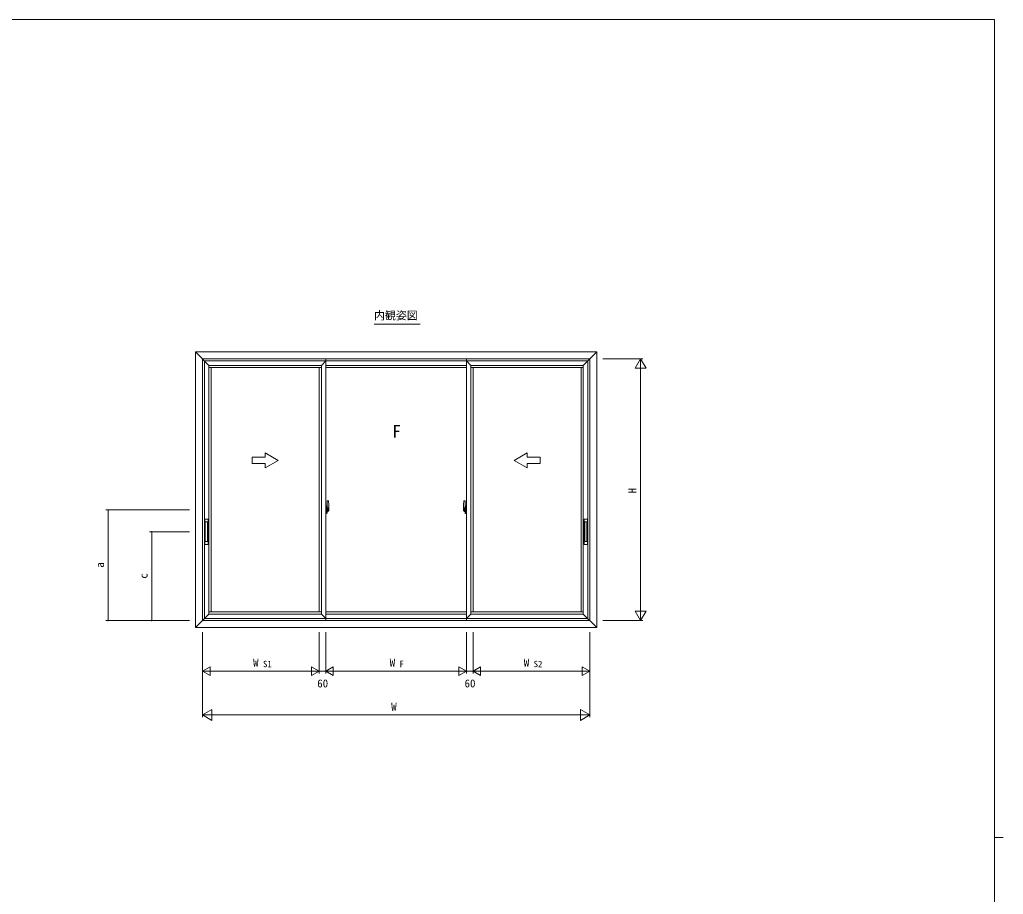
# Model space of a CAD drawing. Units: millimetres, scale not verified. Extents: x -594 to 539, y -420 to 386.
# Drawn here: x 63.3 to 514, y -19 to 382 of the extents above; entities that cross this region are included whole.
import ezdxf
from ezdxf.enums import TextEntityAlignment as Align

# ---------------------------------------------------------------- set-up
doc = ezdxf.new("R2010")
doc.units = ezdxf.units.MM
doc.header["$LTSCALE"] = 2
doc.linetypes.add('CHAIN2', pattern=[12, 9, -1, 1, -1])
for name, color, linetype, lineweight in [('0-1_YKK_ZWAK', 7, 'Continuous', 9), ('0-3_YKK_12', 2, 'Continuous', 9), ('0-4_YKK_D', 6, 'Continuous', 9), ('0-5_YKK_A1', 4, 'Continuous', 9)]:
    doc.layers.add(name, color=color, linetype=linetype, lineweight=lineweight)
doc.layers.add('0-2_USER1', color=7, linetype='Continuous')
doc.styles.add('ＭＳ ゴシック', font='')
doc.styles.get('ＭＳ ゴシック').set_extended_font_data('MS Gothic')

msp = doc.modelspace()

# ---------------------------------------------------------------- linework, layer by layer
at = {"layer": '0-1_YKK_ZWAK'}
for p, q in [((510, 382), (-590, 382)), ((510, 382), (510, -368)), ((510, 7), (514, 7))]:
    msp.add_line(p, q, dxfattribs=at)
at = {"layer": '0-3_YKK_12'}
msp.add_line((225.69, 242.33), (246.81, 242.33), dxfattribs=at)
at = {"layer": '0-4_YKK_D'}
for p, q in [((330.545, 226.512), (348.81, 226.512)), ((347.81, 226.512), (345.31, 222.182)), ((347.81, 226.512), (350.31, 222.182)), ((347.81, 226.512), (347.81, 217.852)), ((345.31, 222.182), (350.31, 222.182)), ((347.81, 111.512), (347.81, 221.512)), ((141.075, 157.227), (102.81, 157.227)), ((103.81, 106.512), (103.81, 157.227)), ((141.075, 147.227), (122.81, 147.227)), ((123.81, 147.227), (123.81, 106.512)), ((347.81, 106.512), (347.81, 115.172)), ((347.81, 106.512), (345.31, 110.842)), ((350.31, 110.842), (345.31, 110.842)), ((347.81, 106.512), (350.31, 110.842)), ((141.075, 106.512), (102.81, 106.512)), ((141.075, 106.512), (122.81, 106.512)), ((330.545, 106.512), (348.81, 106.512)), ((147.06, 101.227), (147.06, 82.262)), ((147.06, 101.227), (147.06, 62.262)), ((200.56, 101.227), (200.56, 82.262)), ((200.56, 101.227), (200.56, 82.262)), ((203.56, 101.227), (203.56, 82.262)), ((203.56, 101.227), (203.56, 82.262)), ((268.06, 101.227), (268.06, 82.262)), ((268.06, 101.227), (268.06, 82.262)), ((271.06, 101.227), (271.06, 82.262)), ((271.06, 101.227), (271.06, 82.262)), ((324.56, 101.227), (324.56, 82.262)), ((324.56, 101.227), (324.56, 62.262)), ((147.06, 83.262), (150.524, 85.262)), ((147.06, 83.262), (150.524, 81.262)), ((147.06, 83.262), (153.988, 83.262)), ((150.524, 81.262), (150.524, 85.262)), ((151.06, 83.262), (196.56, 83.262)), ((200.56, 83.262), (193.632, 83.262)), ((200.56, 83.262), (197.096, 85.262)), ((197.096, 85.262), (197.096, 81.262)), ((200.56, 83.262), (197.096, 81.262)), ((200.56, 83.262), (203.56, 83.262)), ((203.56, 83.262), (207.024, 85.262)), ((203.56, 83.262), (207.024, 81.262)), ((203.56, 83.262), (210.489, 83.262)), ((207.024, 81.262), (207.024, 85.262)), ((207.56, 83.262), (264.06, 83.262)), ((268.06, 83.262), (261.132, 83.262)), ((268.06, 83.262), (264.596, 85.262)), ((264.596, 85.262), (264.596, 81.262)), ((268.06, 83.262), (264.596, 81.262)), ((271.06, 83.262), (268.06, 83.262)), ((271.06, 83.262), (274.524, 85.262)), ((271.06, 83.262), (274.524, 81.262)), ((271.06, 83.262), (277.989, 83.262)), ((274.524, 81.262), (274.524, 85.262)), ((320.56, 83.262), (275.06, 83.262)), ((324.56, 83.262), (317.632, 83.262)), ((324.56, 83.262), (321.096, 85.262)), ((321.096, 85.262), (321.096, 81.262)), ((324.56, 83.262), (321.096, 81.262)), ((147.06, 63.262), (151.39, 65.762)), ((147.06, 63.262), (151.39, 60.762)), ((147.06, 63.262), (155.721, 63.262)), ((151.39, 60.762), (151.39, 65.762)), ((152.06, 63.262), (319.56, 63.262)), ((324.56, 63.262), (315.9, 63.262)), ((324.56, 63.262), (320.23, 65.762)), ((320.23, 65.762), (320.23, 60.762)), ((324.56, 63.262), (320.23, 60.762))]:
    msp.add_line(p, q, dxfattribs=at)
for centre, start, end in [((103.81, 157.227), 90, 270), ((103.81, 157.227), 270, 90), ((123.81, 147.227), 90, 270), ((123.81, 147.227), 270, 90), ((103.81, 106.512), 90, 270), ((103.81, 106.512), 270, 90), ((123.81, 106.512), 90, 270), ((123.81, 106.512), 270, 90)]:
    msp.add_arc(centre, 0.106, start, end, dxfattribs=at)
at = {"layer": '0-5_YKK_A1'}
for p, q in [((150.06, 223.512), (143.81, 229.762)), ((143.81, 229.762), (235.81, 229.762)), ((143.81, 103.262), (143.81, 229.762)), ((147.06, 106.512), (147.06, 226.512)), ((147.06, 226.512), (235.81, 226.512)), ((148.06, 107.512), (148.06, 225.512)), ((148.06, 225.512), (235.81, 225.512)), ((201.56, 223.512), (203.56, 225.512)), ((203.56, 106.512), (203.56, 226.512)), ((324.56, 226.512), (235.81, 226.512)), ((323.56, 225.512), (235.81, 225.512)), ((268.06, 106.512), (268.06, 226.512)), ((270.06, 223.512), (268.06, 225.512)), ((321.56, 223.512), (327.81, 229.762)), ((323.56, 107.512), (323.56, 225.512)), ((324.56, 106.512), (324.56, 226.512)), ((150.06, 222.512), (201.56, 222.512)), ((151.06, 110.512), (151.06, 222.512)), ((200.56, 110.512), (200.56, 222.512)), ((203.56, 223.512), (268.06, 223.512)), ((203.56, 222.512), (235.81, 222.512)), ((268.06, 222.512), (235.81, 222.512)), ((270.06, 223.512), (270.06, 109.512)), ((321.56, 222.512), (270.06, 222.512)), ((271.06, 110.512), (271.06, 222.512)), ((320.56, 110.512), (320.56, 222.512)), ((181.81, 179.957), (175.81, 183.421)), ((175.81, 181.457), (175.81, 183.421)), ((289.81, 179.957), (295.81, 183.421)), ((295.81, 181.457), (295.81, 183.421)), ((181.81, 179.957), (175.81, 176.493)), ((175.81, 176.493), (175.81, 178.457)), ((289.81, 179.957), (295.81, 176.493)), ((295.81, 176.493), (295.81, 178.457)), ((200.56, 163.512), (200.56, 159.512)), ((271.06, 163.512), (271.06, 159.512)), ((203.985, 159.137), (203.56, 159.152)), ((203.56, 159.152), (203.56, 155.652)), ((203.575, 157.761), (203.575, 156.693)), ((203.575, 157.761), (203.575, 157.756)), ((203.59, 157.776), (204.051, 157.76)), ((203.695, 157.892), (203.695, 157.822)), ((203.72, 157.917), (203.88, 157.917)), ((203.88, 157.797), (203.72, 157.797)), ((203.905, 157.892), (203.905, 157.822)), ((203.985, 159.137), (203.985, 158.152)), ((203.985, 159.107), (203.985, 158.152)), ((204.01, 159.107), (203.985, 159.107)), ((203.985, 158.152), (204.111, 158.148)), ((203.985, 158.152), (204.11, 158.152)), ((204.01, 159.132), (204.01, 158.177)), ((204.01, 159.132), (204.085, 159.132)), ((204.01, 158.177), (204.135, 158.177)), ((204.11, 158.152), (204.11, 158.177)), ((204.135, 159.082), (204.135, 158.177)), ((204.135, 157.81), (204.135, 158.123)), ((204.236, 157.975), (204.135, 157.977)), ((204.26, 161.376), (204.26, 158.117)), ((204.26, 158.157), (204.26, 157.598)), ((204.26, 158.117), (204.275, 158.117)), ((204.26, 157.598), (204.26, 157.95)), ((204.26, 157.659), (204.26, 157.894)), ((204.275, 158.117), (204.275, 157.82)), ((204.275, 157.82), (204.45, 157.82)), ((204.72, 161.386), (204.286, 161.401)), ((204.335, 157.992), (204.335, 158.042)), ((204.335, 157.82), (204.335, 157.598)), ((204.373, 158.269), (204.76, 158.269)), ((204.735, 158.197), (204.373, 158.197)), ((204.45, 157.82), (204.45, 157.002)), ((204.735, 157.217), (204.735, 158.197)), ((204.76, 157.21), (204.76, 158.269)), ((204.96, 159.132), (204.96, 156.915)), ((266.66, 159.132), (266.66, 156.915)), ((267.248, 158.269), (266.86, 158.269)), ((266.86, 157.21), (266.86, 158.269)), ((266.885, 158.197), (267.248, 158.197)), ((266.885, 157.217), (266.885, 158.197)), ((266.901, 161.386), (267.334, 161.401)), ((267.17, 157.82), (267.17, 157.002)), ((267.345, 157.82), (267.17, 157.82)), ((267.285, 157.992), (267.285, 158.042)), ((267.285, 157.82), (267.285, 157.598)), ((267.345, 158.117), (267.345, 157.82)), ((267.36, 158.117), (267.345, 158.117)), ((267.36, 161.376), (267.36, 158.117)), ((267.36, 158.157), (267.36, 157.598)), ((267.36, 157.598), (267.36, 157.95)), ((267.36, 157.659), (267.36, 157.894)), ((267.385, 157.975), (267.485, 157.977)), ((267.485, 159.082), (267.485, 158.177)), ((267.61, 158.177), (267.485, 158.177)), ((267.485, 157.81), (267.485, 158.123)), ((267.635, 158.152), (267.509, 158.148)), ((267.51, 158.152), (267.51, 158.177)), ((267.635, 158.152), (267.51, 158.152)), ((267.61, 159.132), (267.535, 159.132)), ((268.03, 157.776), (267.57, 157.76)), ((267.61, 159.132), (267.61, 158.177)), ((267.61, 159.107), (267.635, 159.107)), ((267.635, 159.137), (268.06, 159.152)), ((267.635, 159.137), (267.635, 158.152)), ((267.635, 159.107), (267.635, 158.152)), ((267.715, 157.892), (267.715, 157.822)), ((267.9, 157.917), (267.74, 157.917)), ((267.74, 157.797), (267.9, 157.797)), ((267.925, 157.892), (267.925, 157.822)), ((268.045, 157.761), (268.045, 156.693)), ((268.045, 157.761), (268.045, 157.756)), ((268.06, 159.152), (268.06, 155.652)), ((203.56, 157.54), (203.575, 157.54)), ((203.56, 157.214), (203.575, 157.214)), ((204.051, 156.694), (203.59, 156.678)), ((203.61, 156.802), (203.61, 156.745)), ((203.635, 156.827), (203.985, 156.827)), ((203.985, 156.72), (203.635, 156.72)), ((203.985, 156.652), (204.111, 156.656)), ((203.985, 155.697), (203.985, 156.652)), ((203.985, 156.652), (204.11, 156.652)), ((204.01, 155.697), (203.985, 155.697)), ((204.01, 156.802), (204.01, 156.745)), ((204.01, 155.672), (204.01, 156.627)), ((204.01, 156.627), (204.135, 156.627)), ((204.01, 155.672), (204.085, 155.672)), ((204.075, 157.735), (204.075, 156.719)), ((204.087, 157.736), (204.087, 157.068)), ((204.11, 156.652), (204.11, 156.627)), ((204.135, 156.681), (204.135, 156.994)), ((204.135, 156.827), (204.236, 156.829)), ((204.135, 155.722), (204.135, 156.627)), ((204.165, 157.375), (204.335, 157.375)), ((204.26, 157.701), (204.335, 157.701)), ((204.26, 156.854), (204.26, 157.375)), ((204.26, 157.375), (204.26, 156.576)), ((204.335, 157.374), (204.335, 157.375)), ((204.335, 157.374), (204.335, 156.576)), ((204.435, 157.374), (204.335, 157.374)), ((204.335, 157.3), (204.335, 157.374)), ((204.435, 157.3), (204.335, 157.3)), ((204.335, 157.254), (204.335, 157.3)), ((204.435, 157.254), (204.335, 157.254)), ((204.335, 157.061), (204.335, 157.254)), ((204.335, 157.231), (204.335, 156.961)), ((204.435, 157.061), (204.335, 157.061)), ((204.335, 157.006), (204.335, 157.061)), ((204.435, 157.006), (204.335, 157.006)), ((204.335, 157.002), (204.335, 157.006)), ((204.335, 157.002), (204.335, 156.871)), ((204.335, 156.961), (204.347, 156.961)), ((204.335, 156.871), (204.335, 156.859)), ((204.335, 156.859), (204.335, 156.807)), ((204.535, 156.539), (204.373, 156.539)), ((204.373, 156.464), (204.56, 156.464)), ((204.67, 156.766), (204.382, 156.766)), ((204.435, 157.375), (204.435, 157.572)), ((204.435, 157.488), (204.45, 157.488)), ((204.435, 157.374), (204.435, 157.375)), ((204.435, 157.3), (204.435, 157.374)), ((204.435, 157.254), (204.435, 157.3)), ((204.435, 157.061), (204.435, 157.254)), ((204.435, 157.006), (204.435, 157.061)), ((204.435, 157.002), (204.435, 157.006)), ((204.67, 156.912), (204.435, 156.912)), ((204.45, 157.036), (204.49, 157.036)), ((204.49, 157.036), (204.49, 157.002)), ((204.49, 157.03), (204.705, 157.03)), ((204.56, 156.514), (204.56, 156.464)), ((204.67, 156.961), (204.705, 156.961)), ((204.67, 156.782), (204.67, 156.912)), ((204.67, 156.766), (204.67, 156.782)), ((204.705, 157.03), (204.705, 156.858)), ((204.912, 156.865), (204.705, 156.858)), ((204.759, 157.16), (204.76, 157.207)), ((204.76, 157.207), (204.76, 157.21)), ((204.76, 157.17), (204.76, 157.207)), ((266.709, 156.865), (266.915, 156.858)), ((266.86, 157.207), (266.86, 157.21)), ((266.861, 157.16), (266.86, 157.207)), ((266.861, 157.17), (266.86, 157.207)), ((266.915, 157.03), (266.915, 156.858)), ((267.13, 157.03), (266.915, 157.03)), ((266.95, 156.961), (266.915, 156.961)), ((266.95, 156.912), (267.185, 156.912)), ((266.95, 156.782), (266.95, 156.912)), ((266.95, 156.766), (266.95, 156.782)), ((266.95, 156.766), (267.239, 156.766)), ((267.06, 156.514), (267.06, 156.464)), ((267.248, 156.464), (267.06, 156.464)), ((267.085, 156.539), (267.248, 156.539)), ((267.13, 157.036), (267.13, 157.002)), ((267.17, 157.036), (267.13, 157.036)), ((267.185, 157.488), (267.17, 157.488)), ((267.185, 157.375), (267.185, 157.572)), ((267.185, 157.374), (267.185, 157.375)), ((267.185, 157.374), (267.285, 157.374)), ((267.185, 157.3), (267.185, 157.374)), ((267.185, 157.3), (267.285, 157.3)), ((267.185, 157.254), (267.185, 157.3)), ((267.185, 157.254), (267.285, 157.254)), ((267.185, 157.061), (267.185, 157.254)), ((267.185, 157.061), (267.285, 157.061)), ((267.185, 157.006), (267.185, 157.061)), ((267.185, 157.006), (267.285, 157.006)), ((267.185, 157.002), (267.185, 157.006)), ((267.285, 156.961), (267.273, 156.961)), ((267.36, 157.701), (267.285, 157.701)), ((267.455, 157.375), (267.285, 157.375)), ((267.285, 157.374), (267.285, 157.375)), ((267.285, 157.374), (267.285, 156.576)), ((267.285, 157.3), (267.285, 157.374)), ((267.285, 157.254), (267.285, 157.3)), ((267.285, 157.061), (267.285, 157.254)), ((267.285, 157.231), (267.285, 156.961)), ((267.285, 157.006), (267.285, 157.061)), ((267.285, 157.002), (267.285, 157.006)), ((267.285, 157.002), (267.285, 156.871)), ((267.285, 156.871), (267.285, 156.859)), ((267.285, 156.859), (267.285, 156.807)), ((267.36, 156.854), (267.36, 157.375)), ((267.36, 157.375), (267.36, 156.576)), ((267.485, 156.827), (267.385, 156.829)), ((267.485, 156.681), (267.485, 156.994)), ((267.485, 155.722), (267.485, 156.627)), ((267.61, 156.627), (267.485, 156.627)), ((267.635, 156.652), (267.509, 156.656)), ((267.51, 156.652), (267.51, 156.627)), ((267.635, 156.652), (267.51, 156.652)), ((267.534, 157.736), (267.534, 157.068)), ((267.61, 155.672), (267.535, 155.672)), ((267.545, 157.735), (267.545, 156.719)), ((267.57, 156.694), (268.03, 156.678)), ((267.61, 156.802), (267.61, 156.745)), ((267.61, 155.672), (267.61, 156.627)), ((267.61, 155.697), (267.635, 155.697)), ((267.985, 156.827), (267.635, 156.827)), ((267.635, 156.72), (267.985, 156.72)), ((267.635, 155.697), (267.635, 156.652)), ((268.01, 156.802), (268.01, 156.745)), ((268.06, 157.54), (268.045, 157.54)), ((268.06, 157.214), (268.045, 157.214)), ((148.16, 152.952), (148.16, 141.502)), ((149.56, 153.052), (148.26, 153.052)), ((148.385, 151.627), (148.385, 142.827)), ((149.335, 151.727), (148.485, 151.727)), ((149.435, 151.627), (149.435, 142.827)), ((149.66, 141.502), (149.66, 152.952)), ((321.96, 141.502), (321.96, 152.952)), ((322.06, 153.052), (323.36, 153.052)), ((322.185, 151.627), (322.185, 142.827)), ((322.285, 151.727), (323.135, 151.727)), ((323.235, 151.627), (323.235, 142.827)), ((323.46, 152.952), (323.46, 141.502)), ((148.26, 141.402), (149.56, 141.402)), ((149.335, 142.727), (148.485, 142.727)), ((323.36, 141.402), (322.06, 141.402)), ((322.285, 142.727), (323.135, 142.727)), ((150.06, 109.512), (143.81, 103.262)), ((150.06, 110.512), (201.56, 110.512)), ((201.56, 109.512), (203.56, 107.512)), ((203.56, 110.512), (235.81, 110.512)), ((268.06, 109.512), (203.56, 109.512)), ((268.06, 110.512), (235.81, 110.512)), ((270.06, 109.512), (268.06, 107.512)), ((321.56, 110.512), (270.06, 110.512)), ((321.56, 109.512), (327.81, 103.262)), ((147.06, 106.512), (235.81, 106.512)), ((148.06, 107.512), (235.81, 107.512)), ((323.56, 107.512), (235.81, 107.512)), ((324.56, 106.512), (235.81, 106.512)), ((143.81, 103.262), (235.81, 103.262)), ((327.81, 103.262), (235.81, 103.262))]:
    msp.add_line(p, q, dxfattribs=at)
at = {"layer": '0-5_YKK_A1', "linetype": 'CHAIN2'}
for p, q in [((203.396, 157.227), (205.15, 157.227)), ((268.225, 157.227), (266.471, 157.227))]:
    msp.add_line(p, q, dxfattribs=at)
at = {"layer": '0-5_YKK_A1'}
for points in [[(327.81, 103.262), (327.81, 229.762), (235.81, 229.762)], [(270.06, 109.512), (321.56, 109.512), (321.56, 223.512), (270.06, 223.512)], [(175.81, 181.457), (169.81, 181.457), (169.81, 178.457), (175.81, 178.457)], [(295.81, 181.457), (301.81, 181.457), (301.81, 178.457), (295.81, 178.457)], [(203.575, 157.761), (203.577, 157.769), (203.583, 157.774), (203.591, 157.776)], [(204.074, 157.744), (204.075, 157.74), (204.075, 157.735)], [(204.087, 157.736), (204.088, 157.736), (204.096, 157.738), (204.106, 157.743), (204.118, 157.756), (204.131, 157.782), (204.135, 157.81)], [(204.335, 158.159), (204.335, 157.82), (204.335, 157.598)], [(267.285, 158.159), (267.285, 157.82), (267.285, 157.598)], [(267.534, 157.736), (267.533, 157.736), (267.525, 157.738), (267.515, 157.743), (267.503, 157.756), (267.49, 157.782), (267.485, 157.81)], [(267.547, 157.744), (267.546, 157.74), (267.545, 157.735)], [(268.045, 157.761), (268.043, 157.769), (268.038, 157.774), (268.03, 157.776)], [(203.985, 156.652), (203.985, 155.667), (203.56, 155.652)], [(203.591, 156.678), (203.583, 156.68), (203.577, 156.685), (203.575, 156.693)], [(204.075, 156.719), (204.075, 156.714), (204.074, 156.71)], [(204.135, 156.994), (204.135, 157.003), (204.128, 157.031), (204.121, 157.044), (204.111, 157.056), (204.103, 157.063), (204.093, 157.067), (204.087, 157.068)], [(204.335, 157.598), (204.165, 157.598), (204.165, 157.4)], [(204.335, 157.4), (204.165, 157.4), (204.165, 157.375)], [(204.335, 157.598), (204.406, 157.59), (204.435, 157.572)], [(204.335, 157.4), (204.406, 157.392), (204.435, 157.375)], [(204.67, 156.912), (204.67, 157.002), (204.435, 157.002), (204.335, 157.002)], [(204.339, 156.791), (204.336, 156.799), (204.335, 156.807)], [(204.339, 156.791), (204.342, 156.785), (204.346, 156.78), (204.357, 156.772), (204.372, 156.767), (204.389, 156.767), (204.4, 156.769), (204.412, 156.772), (204.435, 156.782), (204.435, 156.782)], [(204.56, 156.464), (204.582, 156.494), (204.593, 156.511)], [(266.95, 156.912), (266.95, 157.002), (267.185, 157.002), (267.285, 157.002)], [(267.06, 156.464), (267.038, 156.494), (267.028, 156.511)], [(267.285, 157.598), (267.215, 157.59), (267.185, 157.572)], [(267.285, 157.4), (267.215, 157.392), (267.185, 157.375)], [(267.282, 156.791), (267.279, 156.785), (267.275, 156.78), (267.264, 156.772), (267.249, 156.767), (267.231, 156.767), (267.22, 156.769), (267.209, 156.772), (267.186, 156.782), (267.185, 156.782)], [(267.282, 156.791), (267.285, 156.799), (267.285, 156.807)], [(267.285, 157.598), (267.455, 157.598), (267.455, 157.4)], [(267.285, 157.4), (267.455, 157.4), (267.455, 157.375)], [(267.485, 156.994), (267.486, 157.003), (267.493, 157.031), (267.5, 157.044), (267.509, 157.056), (267.518, 157.063), (267.528, 157.067), (267.534, 157.068)], [(267.545, 156.719), (267.546, 156.714), (267.547, 156.71)], [(267.635, 156.652), (267.635, 155.667), (268.06, 155.652)], [(268.03, 156.678), (268.038, 156.68), (268.043, 156.685), (268.045, 156.693)]]:
    msp.add_lwpolyline(points, dxfattribs=at)
msp.add_lwpolyline([(150.06, 223.512), (201.56, 223.512), (201.56, 109.512), (150.06, 109.512)], close=True, dxfattribs=at)
for centre, radius, start, end in [((203.72, 157.892), 0.025, 90, 180), ((203.72, 157.822), 0.025, 180, 270), ((203.88, 157.892), 0.025, 0, 90), ((203.88, 157.822), 0.025, 270, 0), ((204.05, 157.735), 0.0254, 22.09753, 91.00793), ((204.085, 159.082), 0.05, 0, 90), ((204.11, 158.123), 0.025, 0, 88), ((204.235, 157.95), 0.025, 0, 88.99998), ((204.285, 161.376), 0.025, 88, 180), ((204.373, 158.157), 0.113, 90, 180), ((204.373, 158.159), 0.0375, 90, 180), ((204.718, 161.336), 0.05, 9.79346, 88), ((204.735, 158.222), 0.025, 270, 0), ((191.71, 159.091), 13.25, 0.17856, 9.79346), ((279.91, 159.091), 13.25, 170.20653, 179.82143), ((266.903, 161.336), 0.05, 91.99998, 170.20653), ((266.885, 158.222), 0.025, 180, 270), ((267.248, 158.157), 0.113, 0, 90), ((267.248, 158.159), 0.0375, 0, 90), ((267.335, 161.376), 0.025, 0, 91.99998), ((267.385, 157.95), 0.025, 91, 180), ((267.535, 159.082), 0.05, 90, 180), ((267.51, 158.123), 0.025, 91.99998, 180), ((267.57, 157.735), 0.0254, 88.99205, 157.90245), ((267.74, 157.892), 0.025, 90, 180), ((267.74, 157.822), 0.025, 180, 270), ((267.9, 157.892), 0.025, 0, 90), ((267.9, 157.822), 0.025, 270, 0), ((203.635, 156.802), 0.025, 90, 180), ((203.635, 156.745), 0.025, 180, 270), ((203.985, 156.802), 0.025, 0, 90), ((203.985, 156.745), 0.025, 270, 0), ((204.05, 156.72), 0.0256, 269.33273, 337.56177), ((204.085, 155.722), 0.05, 270, 0), ((204.11, 156.681), 0.025, 271.99998, 0), ((204.235, 156.854), 0.025, 270.99997, 0), ((204.373, 156.576), 0.113, 180, 270), ((204.43, 157.007), 0.095, 183.2594, 273.08768), ((204.373, 156.576), 0.0375, 180, 270), ((203.85, 157.09), 0.88, 321.17381, 347.94702), ((204.535, 156.514), 0.025, 0, 90), ((203.812, 157.071), 0.933, 323.36708, 346.8425), ((203.452, 157.149), 1.307, 330.76877, 347.14854), ((203.85, 157.09), 0.88, 347.94702, 350.0179), ((203.264, 157.177), 1.472, 350.6691, 1.57924), ((203.812, 157.071), 0.933, 346.8425, 351.37085), ((203.452, 157.149), 1.307, 347.14854, 0.46379), ((203.284, 157.207), 1.476, 349.18681, 0.08105), ((204.91, 156.915), 0.05, 271.99998, 0), ((266.71, 156.915), 0.05, 180, 268), ((268.337, 157.207), 1.476, 179.91893, 190.81317), ((268.168, 157.149), 1.307, 179.53619, 192.85144), ((268.357, 157.177), 1.472, 178.42075, 189.33089), ((267.809, 157.071), 0.933, 188.62914, 193.15749), ((268.168, 157.149), 1.307, 192.85144, 209.23122), ((267.809, 157.071), 0.933, 193.15749, 216.6329), ((267.771, 157.09), 0.88, 189.98209, 192.05296), ((267.771, 157.09), 0.88, 192.05296, 218.82617), ((267.085, 156.514), 0.025, 90, 180), ((267.19, 157.007), 0.095, 266.91231, 356.74059), ((267.248, 156.576), 0.0375, 270, 0), ((267.248, 156.576), 0.113, 270, 0), ((267.385, 156.854), 0.025, 180, 269.00002), ((267.51, 156.681), 0.025, 180, 268), ((267.535, 155.722), 0.05, 180, 270), ((267.571, 156.72), 0.0256, 202.43822, 270.66725), ((267.635, 156.802), 0.025, 90, 180), ((267.635, 156.745), 0.025, 180, 270), ((267.985, 156.802), 0.025, 0, 90), ((267.985, 156.745), 0.025, 270, 0), ((148.26, 152.952), 0.1, 90, 180), ((148.485, 151.627), 0.1, 90, 180), ((149.335, 151.627), 0.1, 0, 90), ((149.56, 152.952), 0.1, 0, 90), ((322.06, 152.952), 0.1, 90, 180), ((322.285, 151.627), 0.1, 90, 180), ((323.135, 151.627), 0.1, 0, 90), ((323.36, 152.952), 0.1, 0, 90), ((148.26, 141.502), 0.1, 180, 270), ((148.485, 142.827), 0.1, 180, 270), ((149.335, 142.827), 0.1, 270, 0), ((149.56, 141.502), 0.1, 270, 0), ((322.06, 141.502), 0.1, 180, 270), ((322.285, 142.827), 0.1, 180, 270), ((323.135, 142.827), 0.1, 270, 0), ((323.36, 141.502), 0.1, 270, 0)]:
    msp.add_arc(centre, radius, start, end, dxfattribs=at)

# ---------------------------------------------------------------- texts
at = {"layer": '0-2_USER1', "color": 4, "style": 'ＭＳ ゴシック'}
msp.add_text('内観姿図', height=3.666, dxfattribs=at).set_placement((225.69, 243.43), align=Align.BOTTOM_LEFT)
at = {"layer": '0-4_YKK_D', "color": 4, "style": 'ＭＳ ゴシック'}
for s, p in [('H', (347.01, 164.787)), ('a', (103.01, 130.726)), ('c', (123.01, 125.726))]:
    msp.add_text(s, height=3.666, rotation=90, dxfattribs=at).set_placement(p, align=Align.BOTTOM_LEFT)
for s, height, p in [('W', 3.666, (170.276, 84.262)), ('S1', 2.933, (174.813, 84.262)), ('W', 3.666, (232.857, 84.262)), ('F', 2.933, (237.395, 84.262)), ('W', 3.666, (294.276, 84.262)), ('S2', 2.933, (298.813, 84.262)), ('60', 3.666, (199.66, 74.762)), ('60', 3.666, (267.16, 74.762)), ('W', 3.666, (233.542, 64.062))]:
    msp.add_text(s, height=height, dxfattribs=at).set_placement(p, align=Align.BOTTOM_LEFT)
at = {"layer": '0-5_YKK_A1', "color": 7, "style": 'ＭＳ ゴシック'}
msp.add_text('F', height=5.865, dxfattribs=at).set_placement((234.01, 188.555), align=Align.BOTTOM_LEFT)

doc.saveas('drawing.dxf')
